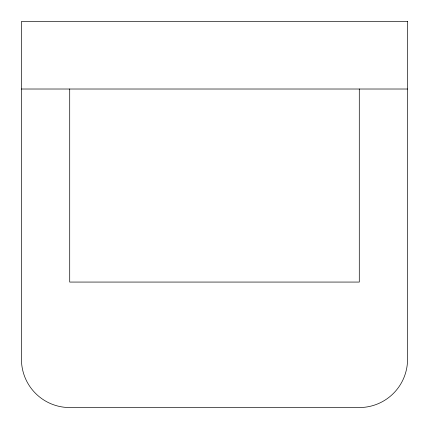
<?xml version="1.0" encoding="UTF-8"?>
<svg xmlns="http://www.w3.org/2000/svg" width="429" height="429" viewBox="0 0 429 429"><rect width="100%" height="100%" fill="white"/><g stroke="black" fill="none" stroke-linecap="round" stroke-linejoin="round"><path stroke-width="0.64" d="M21.45 89.017L407.55 89.017M359.288 89.017L359.288 282.067L69.713 282.067L69.713 89.017M407.55 21.45L21.45 21.45L21.45 359.288A48.263 48.263 0 0 0 69.713 407.55L359.288 407.55A48.263 48.263 0 0 0 407.55 359.288L407.55 21.45"/></g></svg>
